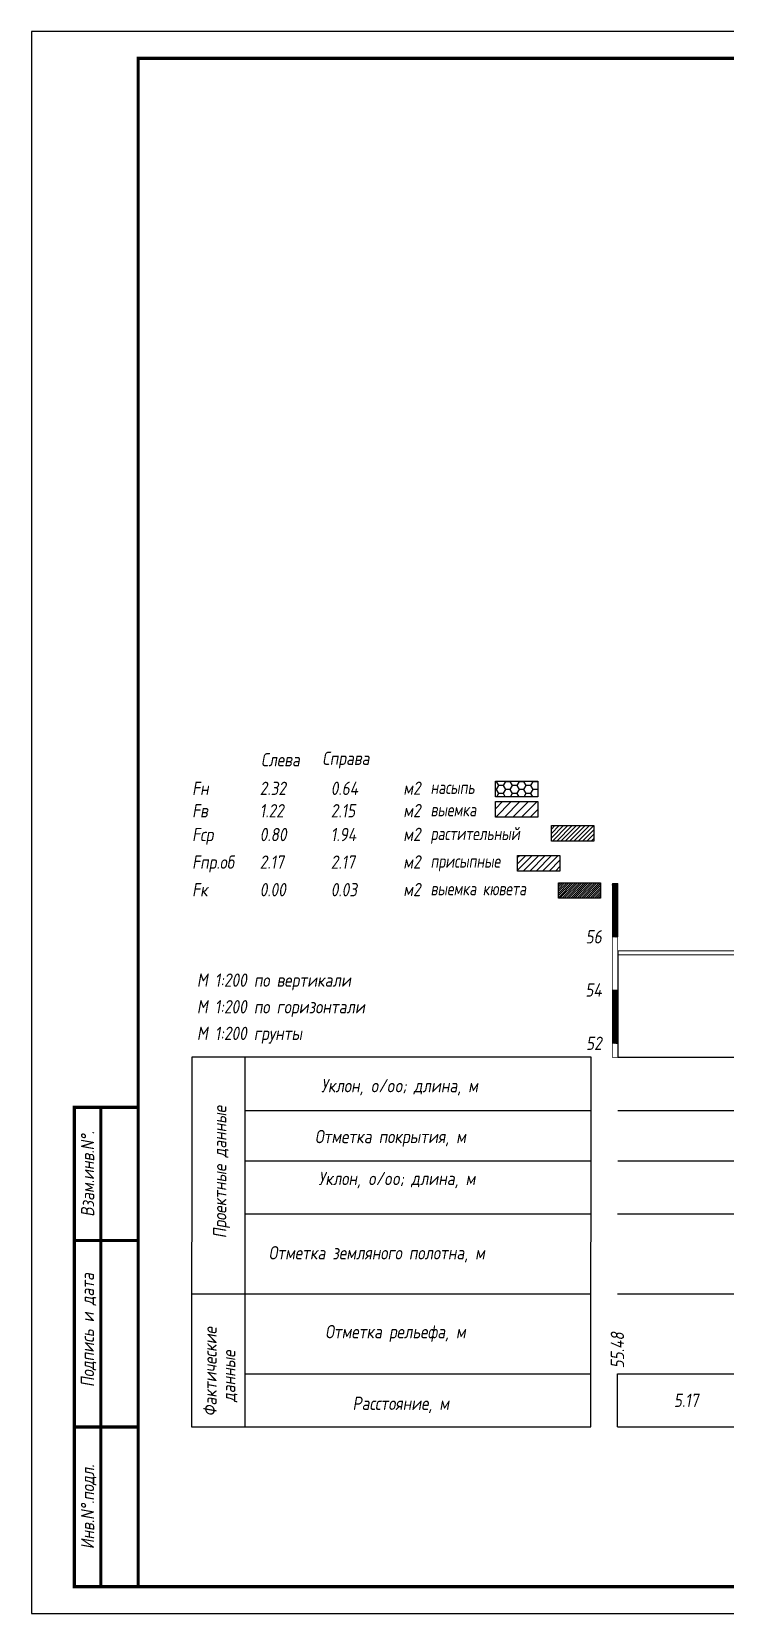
# Model space of a CAD drawing. Extents: x -717 to 1451, y -133302 to 233.
# Drawn here: x -30.1 to 100.2, y -71288.4 to -70991.4 of the extents above; entities that cross this region are included whole.
import ezdxf
from ezdxf.enums import TextEntityAlignment as Align

# ---------------------------------------------------------------- set-up
doc = ezdxf.new("R2010")
doc.units = 0
for name, color, linetype in [('Зарамочное оформление', 7, 'Continuous'), ('Код_510', 7, 'Continuous'), ('Линейка абсолютных высот', 7, 'Continuous'), ('Объем выемки', 7, 'Continuous'), ('Объем кюветов', 7, 'Continuous'), ('Объем насыпи', 7, 'Continuous'), ('Объем присыпных обочин', 7, 'Continuous'), ('Объем срезки растительного слоя', 7, 'Continuous'), ('Объём_2650', 7, 'Continuous'), ('Таблица', 7, 'Continuous'), ('Черный поперечник', 3, 'Continuous')]:
    doc.layers.add(name, color=color, linetype=linetype)
for name, color, linetype, true_color in [('Контур_2570', 7, 'Continuous', 0x80ff00), ('Объём_2563', 7, 'Continuous', 0xff8000), ('Объём_2570', 7, 'Continuous', 0x80ff00), ('Объём_2600', 7, 'Continuous', 0x808000), ('Объём_2620', 2, 'Continuous', 0xffff00)]:
    doc.layers.add(name, color=color, linetype=linetype, true_color=true_color)
doc.styles.add('М', font='romand.shx', dxfattribs={"width": 0.8, "oblique": 10, "height": 2.5})
pattern_1 = [(45.00000125, (0, 0), (-0.026516505928, 0.026516504769), []), (135.00000034, (0, 0), (-0.02651650519, -0.026516505506), [])]

# ---------------------------------------------------------------- blocks, each defined once
blk = doc.blocks.new('условные обозначения')
at = {"layer": 'Объём_2563'}
h = blk.add_hatch(dxfattribs=at)
h.set_pattern_fill('ANSI31', color=256, scale=0.3)
h.set_pattern_definition([(45, (-34.5, -100.5), (-0.673519, 0.673519), [])])
h.paths.add_polyline_path([(18.26, 7.53), (27.08, 7.53), (27.08, 4.62), (18.26, 4.62)])
at = {"layer": 'Объём_2570'}
h = blk.add_hatch(dxfattribs=at)
h.set_pattern_fill('ANSI31', color=3, scale=0.2)
h.set_pattern_definition([(45, (-32.9034, -100.5), (-0.4490128, 0.4490128), [])])
h.paths.add_polyline_path([(25.29, 13.16), (34.12, 13.16), (34.12, 10.25), (25.29, 10.25)])
at = {"layer": 'Объём_2600'}
h = blk.add_hatch(dxfattribs=at)
h.set_pattern_fill('ANSI31', color=6, scale=0.4)
h.set_pattern_definition([(45, (-34.5, -100.5), (-0.898026, 0.898026), [])])
h.paths.add_polyline_path([(13.63, 17.67), (22.46, 17.67), (22.46, 14.76), (13.63, 14.76)])
at = {"layer": 'Объём_2620'}
h = blk.add_hatch(dxfattribs=at)
h.set_pattern_fill('ANSI31', color=2, scale=0.1)
h.set_pattern_definition([(45, (-33.755, -100.5), (-0.2245064, 0.2245064), [])])
h.paths.add_polyline_path([(26.75, 2.41), (35.57, 2.41), (35.57, -0.5), (26.75, -0.5)])
at = {"layer": 'Объём_2650'}
h = blk.add_hatch(dxfattribs=at)
h.set_pattern_fill('HONEY', color=5, scale=0.3)
h.set_pattern_definition([(0, (-34.5, -100.5), (1.42875, 0.824889), [0.9525, -1.905]), (120, (-34.5, -100.5), (-1.42875, 0.824889), [0.9525, -1.905]), (60, (-34.5, -100.5), (3e-09, 1.6497784), [-1.905, 0.9525])])
h.paths.add_polyline_path([(13.63, 21.49), (22.46, 21.49), (22.46, 18.58), (13.63, 18.58)])
at = {"layer": 'Объём_2563'}
blk.add_lwpolyline([(18.26, 7.53), (27.08, 7.53), (27.08, 4.62), (18.26, 4.62)], close=True, dxfattribs=at)
at = {"layer": 'Объём_2620', "color": 2}
blk.add_lwpolyline([(26.75, 2.41), (35.57, 2.41), (35.57, -0.5), (26.75, -0.5)], close=True, dxfattribs=at)
at = {"layer": 'Объём_2650', "color": 5}
blk.add_lwpolyline([(13.63, 21.49), (22.46, 21.49), (22.46, 18.58), (13.63, 18.58)], close=True, dxfattribs=at)
at = {"layer": 'Объём_2650', "color": 6}
blk.add_lwpolyline([(13.63, 17.67), (22.46, 17.67), (22.46, 14.76), (13.63, 14.76)], close=True, dxfattribs=at)
at = {"layer": 'Объём_2650', "color": 3}
blk.add_lwpolyline([(25.29, 13.16), (34.12, 13.16), (34.12, 10.25), (25.29, 10.25)], close=True, dxfattribs=at)
at = {"layer": 'Объем насыпи', "color": 1, "style": 'М', "oblique": 10, "width": 0.8}
for s, p in [('насыпь', (0.09, 19.09)), ('выемка', (0.09, 14.89)), ('растительный', (0.09, 10.42)), ('присыпные', (0.09, 5.24)), ('выемка кювета', (0.09, 0.06))]:
    blk.add_text(s, height=2.5, dxfattribs=at).set_placement(p)

msp = doc.modelspace()

# ---------------------------------------------------------------- hatches: boundary and pattern name
at = {"layer": 'Линейка абсолютных высот'}
h = msp.add_hatch(dxfattribs=at)
h.set_pattern_fill('ANSI37', scale=0.3, style=0)
h.set_pattern_definition(pattern_1)
h.paths.add_polyline_path([(80, -71161.379), (80, -71151.379), (79, -71151.379), (79, -71161.379)])
h = msp.add_hatch(dxfattribs=at)
h.set_pattern_fill('ANSI37', scale=0.3, style=0)
h.set_pattern_definition(pattern_1)
h.paths.add_polyline_path([(80, -71181.379), (80, -71171.379), (79, -71171.379), (79, -71181.379)])

# ---------------------------------------------------------------- linework, layer by layer
at = {"layer": 'Код_510'}
msp.add_line((79.946, -71253.421), (79.946, -71243.421), dxfattribs=at)
at = {"layer": 'Контур_2570', "flags": 128}
msp.add_lwpolyline([(80, -71164.75), (105.847, -71164.734)], dxfattribs=at)
at = {"layer": 'Линейка абсолютных высот', "color": 7, "const_width": 0.1, "flags": 128}
for points in [[(80, -71161.379), (80, -71151.379), (79, -71151.379), (79, -71161.379), (80, -71161.379)], [(80, -71171.379), (80, -71161.379), (79, -71161.379), (79, -71171.379), (80, -71171.379)], [(80, -71181.379), (80, -71171.379), (79, -71171.379), (79, -71181.379), (80, -71181.379)], [(80, -71184), (80, -71181.379), (79, -71181.379), (79, -71184), (80, -71184)]]:
    msp.add_lwpolyline(points, dxfattribs=at)
at = {"layer": 'Таблица'}
for p, q in [((80, -71184), (308.581, -71184)), ((80, -71194), (308.581, -71194)), ((80, -71203.421), (308.581, -71203.421)), ((79.946, -71213.421), (308.527, -71213.421)), ((79.946, -71228.421), (308.527, -71228.421)), ((79.946, -71243.421), (308.527, -71243.421)), ((79.946, -71253.421), (308.527, -71253.421))]:
    msp.add_line(p, q, dxfattribs=at)
at = {"layer": 'Таблица', "linetype": 'Continuous', "flags": 128}
for points in [[(0, -71184), (-0.054, -71253.421)], [(75, -71184), (0, -71184)], [(10, -71184), (10, -71253.421)], [(74.946, -71253.421), (75, -71184)], [(10, -71194), (75, -71194)], [(10, -71203.421), (75, -71203.421)], [(9.946, -71213.421), (74.946, -71213.421)], [(-0.054, -71228.421), (74.946, -71228.421)], [(9.946, -71243.421), (74.946, -71243.421)], [(-0.054, -71253.421), (74.946, -71253.421)]]:
    msp.add_lwpolyline(points, dxfattribs=at)
at = {"layer": 'Черный поперечник', "color": 7}
msp.add_line((80, -71164), (80, -71184), dxfattribs=at)
at = {"layer": 'Черный поперечник', "flags": 128}
msp.add_lwpolyline([(80, -71164), (105.847, -71163.984), (110.821, -71163.811), (111.495, -71163.813), (116.701, -71162.249), (131.795, -71158.697), (134.032, -71158.475), (150.402, -71156.666), (171, -71156.155), (173.51, -71156.08), (193.357, -71156.427), (194.213, -71156.442), (196.85, -71156.483), (216.649, -71157.631), (218.783, -71157.788), (221.933, -71158.225), (230.014, -71159.228), (235.516, -71158.95), (239.571, -71158.808), (249.224, -71158.748), (264.77, -71158.361), (269.416, -71158.303), (308.581, -71157.357)], dxfattribs=at)

# ---------------------------------------------------------------- block references
at = {"layer": 'Объём_2570', "xscale": 0.9}
msp.add_blockref('условные обозначения', (44.779, -71153.654), dxfattribs=at)

# ---------------------------------------------------------------- texts
at = {"style": 'М', "oblique": 10, "width": 0.8}
msp.add_text('М 1:200 грунты', height=2.5, dxfattribs=at).set_placement((0.973, -71180.769))
at = {"layer": 'Код_510', "style": 'М', "oblique": 10, "width": 0.8}
msp.add_text('55.48', height=2.5, rotation=90, dxfattribs=at).set_placement((79.946, -71242.421), align=Align.MIDDLE_LEFT)
msp.add_text('5.17', height=2.5, dxfattribs=at).set_placement((92.869, -71248.421), align=Align.MIDDLE_CENTER)
at = {"layer": 'Линейка абсолютных высот', "style": 'М', "oblique": 10, "width": 0.8}
for s, p in [('56', (77, -71161.379)), ('54', (77, -71171.379)), ('52', (77, -71181.379))]:
    msp.add_text(s, height=2.5, dxfattribs=at).set_placement(p, align=Align.MIDDLE_RIGHT)
at = {"layer": 'Объем выемки', "style": 'М', "oblique": 10, "width": 0.8}
for s, p in [('Fв', (0.085, -71138.964)), ('1.22', (12.785, -71138.964)), ('2.15', (26.126, -71138.964)), ('м2', (39.731, -71138.93))]:
    msp.add_text(s, height=2.5, dxfattribs=at).set_placement(p)
at = {"layer": 'Объем кюветов', "style": 'М', "oblique": 10, "width": 0.8}
for s, p in [('Fк', (0.085, -71153.789)), ('0.00', (12.785, -71153.789)), ('0.03', (26.126, -71153.789)), ('м2', (39.731, -71153.755))]:
    msp.add_text(s, height=2.5, dxfattribs=at).set_placement(p)
at = {"layer": 'Объем насыпи', "style": 'М', "oblique": 10, "width": 0.8}
for s, p in [('Слева', (13.029, -71129.378)), ('Справа', (24.522, -71129.111)), ('Fн', (0.085, -71134.759)), ('2.32', (12.785, -71134.759)), ('0.64', (26.126, -71134.759)), ('м2', (39.731, -71134.725))]:
    msp.add_text(s, height=2.5, dxfattribs=at).set_placement(p)
at = {"layer": 'Объем присыпных обочин', "style": 'М', "oblique": 10, "width": 0.8}
for s, p in [('Fпр.об', (0.085, -71148.61)), ('2.17', (12.785, -71148.61)), ('2.17', (26.126, -71148.61)), ('м2', (39.731, -71148.577))]:
    msp.add_text(s, height=2.5, dxfattribs=at).set_placement(p)
at = {"layer": 'Объем срезки растительного слоя', "style": 'М', "oblique": 10, "width": 0.8}
for s, p in [('Fср', (0.085, -71143.432)), ('0.80', (12.785, -71143.432)), ('1.94', (26.126, -71143.432)), ('м2', (39.731, -71143.398))]:
    msp.add_text(s, height=2.5, dxfattribs=at).set_placement(p)
at = {"layer": 'Таблица', "style": 'М', "oblique": 10, "width": 0.8}
for s, p in [('М 1:200 по вертикали', (0.973, -71170.769)), ('М 1:200 по горизонтали', (0.973, -71175.769)), ('Уклон, o/oo; длина, м', (24.315, -71190.584)), ('Отметка покрытия, м', (23.148, -71200.139)), ('Уклон, o/oo; длина, м', (23.824, -71208.017)), ('Отметка земляного полотна, м', (14.462, -71221.965)), ('Отметка рельефа, м', (25.077, -71236.777)), ('Расстояние, м', (30.202, -71250.23))]:
    msp.add_text(s, height=2.5, dxfattribs=at).set_placement(p)
for s, p in [('Проектные данные ', (6.519, -71217.992)), ('Фактические ', (4.698, -71251.447)), ('данные', (8.204, -71248.742))]:
    msp.add_text(s, height=2.5, rotation=90, dxfattribs=at).set_placement(p)

# ---------------------------------------------------------------- wipeouts: each hides what was drawn before it
msp.add_wipeout([(-10.054, -71193.421), (-22.054, -71193.421), (-22.054, -71283.421), (-10.054, -71283.421)]).dxf.layer = 'Зарамочное оформление'

# ---------------------------------------------------------------- next in the draw order: linework, layer by layer
at = {"flags": 128}
msp.add_lwpolyline([(-30.054, -71288.421), (389.946, -71288.421), (389.946, -70991.421), (-30.054, -70991.421)], close=True, dxfattribs=at)
at = {"const_width": 0.6, "flags": 128}
msp.add_lwpolyline([(-10.054, -71283.421), (384.946, -71283.421), (384.946, -70996.421), (-10.054, -70996.421)], close=True, dxfattribs=at)
at = {"layer": 'Зарамочное оформление', "linetype": 'Continuous', "lineweight": -3, "const_width": 0.6, "flags": 128}
for points in [[(-10.054, -71283.421), (-22.054, -71283.421), (-22.054, -71193.421), (-10.054, -71193.421)], [(-17.054, -71283.421), (-17.054, -71193.421)], [(-22.054, -71218.421), (-10.054, -71218.421)], [(-22.054, -71253.421), (-10.054, -71253.421)]]:
    msp.add_lwpolyline(points, dxfattribs=at)

# ---------------------------------------------------------------- next in the draw order: texts
at = {"layer": 'Зарамочное оформление', "lineweight": 15, "style": 'М', "oblique": 10, "width": 0.8}
for s, p in [('Взам.инв.N%%d.', (-19.554, -71205.921)), ('Подпись и дата', (-19.572, -71235.227)), ('Инв.N%%d.подл.', (-19.554, -71268.421))]:
    msp.add_text(s, height=2.5, rotation=90, dxfattribs=at).set_placement(p, align=Align.MIDDLE_CENTER)

doc.saveas('drawing.dxf')
